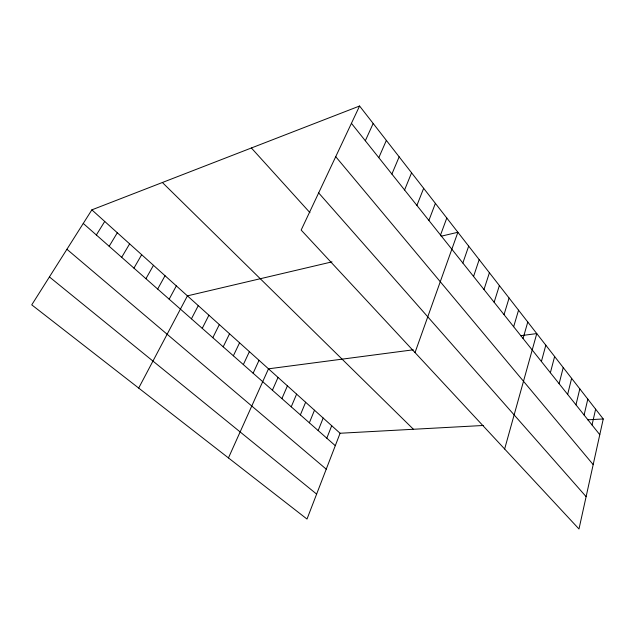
<?xml version="1.0" encoding="UTF-8"?>
<svg xmlns="http://www.w3.org/2000/svg" width="635" height="635" viewBox="0 0 635 635"><rect width="100%" height="100%" fill="white"/><g stroke="black" fill="none" stroke-linecap="round" stroke-linejoin="round"><path stroke-width="0.95" d="M603.25 418.965L578.985 528.987L301.157 230.06L359.585 106.013L603.25 418.965L587.637 419.814M592.034 424.974L595.622 409.162M584.097 415.028L587.812 399.137M575.969 404.844L579.811 388.858M567.65 394.406L571.619 378.341M559.117 383.707L563.229 367.562M550.37 372.745L554.625 356.521M541.401 361.505L545.814 345.194M504.642 449.001L536.773 333.581L520.525 335.717M523.049 338.495L527.772 322.024M513.659 326.723L518.549 310.174M504.023 314.642L509.087 298.021M494.141 302.252L499.38 285.559M483.989 289.52L489.41 272.756M473.559 276.455L479.187 259.62M462.851 263.025L468.678 246.126M415.028 352.584L457.883 232.267L441.119 236.212M440.523 235.045L446.794 218.019M428.887 220.448L435.388 203.367M483.505 425.466L340.082 433.253L307.007 519.057L31.75 304.856L91.853 209.86L359.585 106.013M326.811 438.19L331.708 425.72M416.909 205.438L423.656 188.301M318.167 430.57L323.175 418.036M309.356 422.799L314.484 410.218M404.582 189.976L411.583 172.799M300.379 414.885L305.633 402.249M391.89 174.061L399.161 156.837M291.235 406.821L296.608 394.129M281.908 398.597L287.417 385.858M378.809 157.663L386.358 140.398M272.407 390.223L278.043 377.42M228.449 457.93L268.486 368.824L413.258 349.806M365.323 140.764L373.174 123.468M253.119 373.213L259.032 360.315M243.34 364.593L249.396 351.639M233.37 355.798L239.57 342.797M223.202 346.829L229.552 333.78M212.828 337.685L219.329 324.58M202.248 328.351L208.907 315.206M191.445 318.826L198.271 305.633M138.684 388.072L187.42 295.862L332.002 261.866M169.164 299.18L176.339 285.893M157.67 289.052L165.029 275.717M145.931 278.702L153.48 265.319M133.937 268.121L141.676 254.706M121.682 257.318L129.627 243.856M109.164 246.277L117.308 232.775M96.353 234.982L104.727 221.448M49.419 276.939L316.627 494.101M66.921 249.277L326.239 469.17M83.264 223.441L335.296 445.675M91.853 209.86L340.082 433.253M162.385 182.507L413.433 429.276M251.381 147.979L309.967 212.677M318.659 192.905L586.113 496.649M335.724 156.67L593.185 464.614M351.425 123.333L599.781 434.689"/></g></svg>
